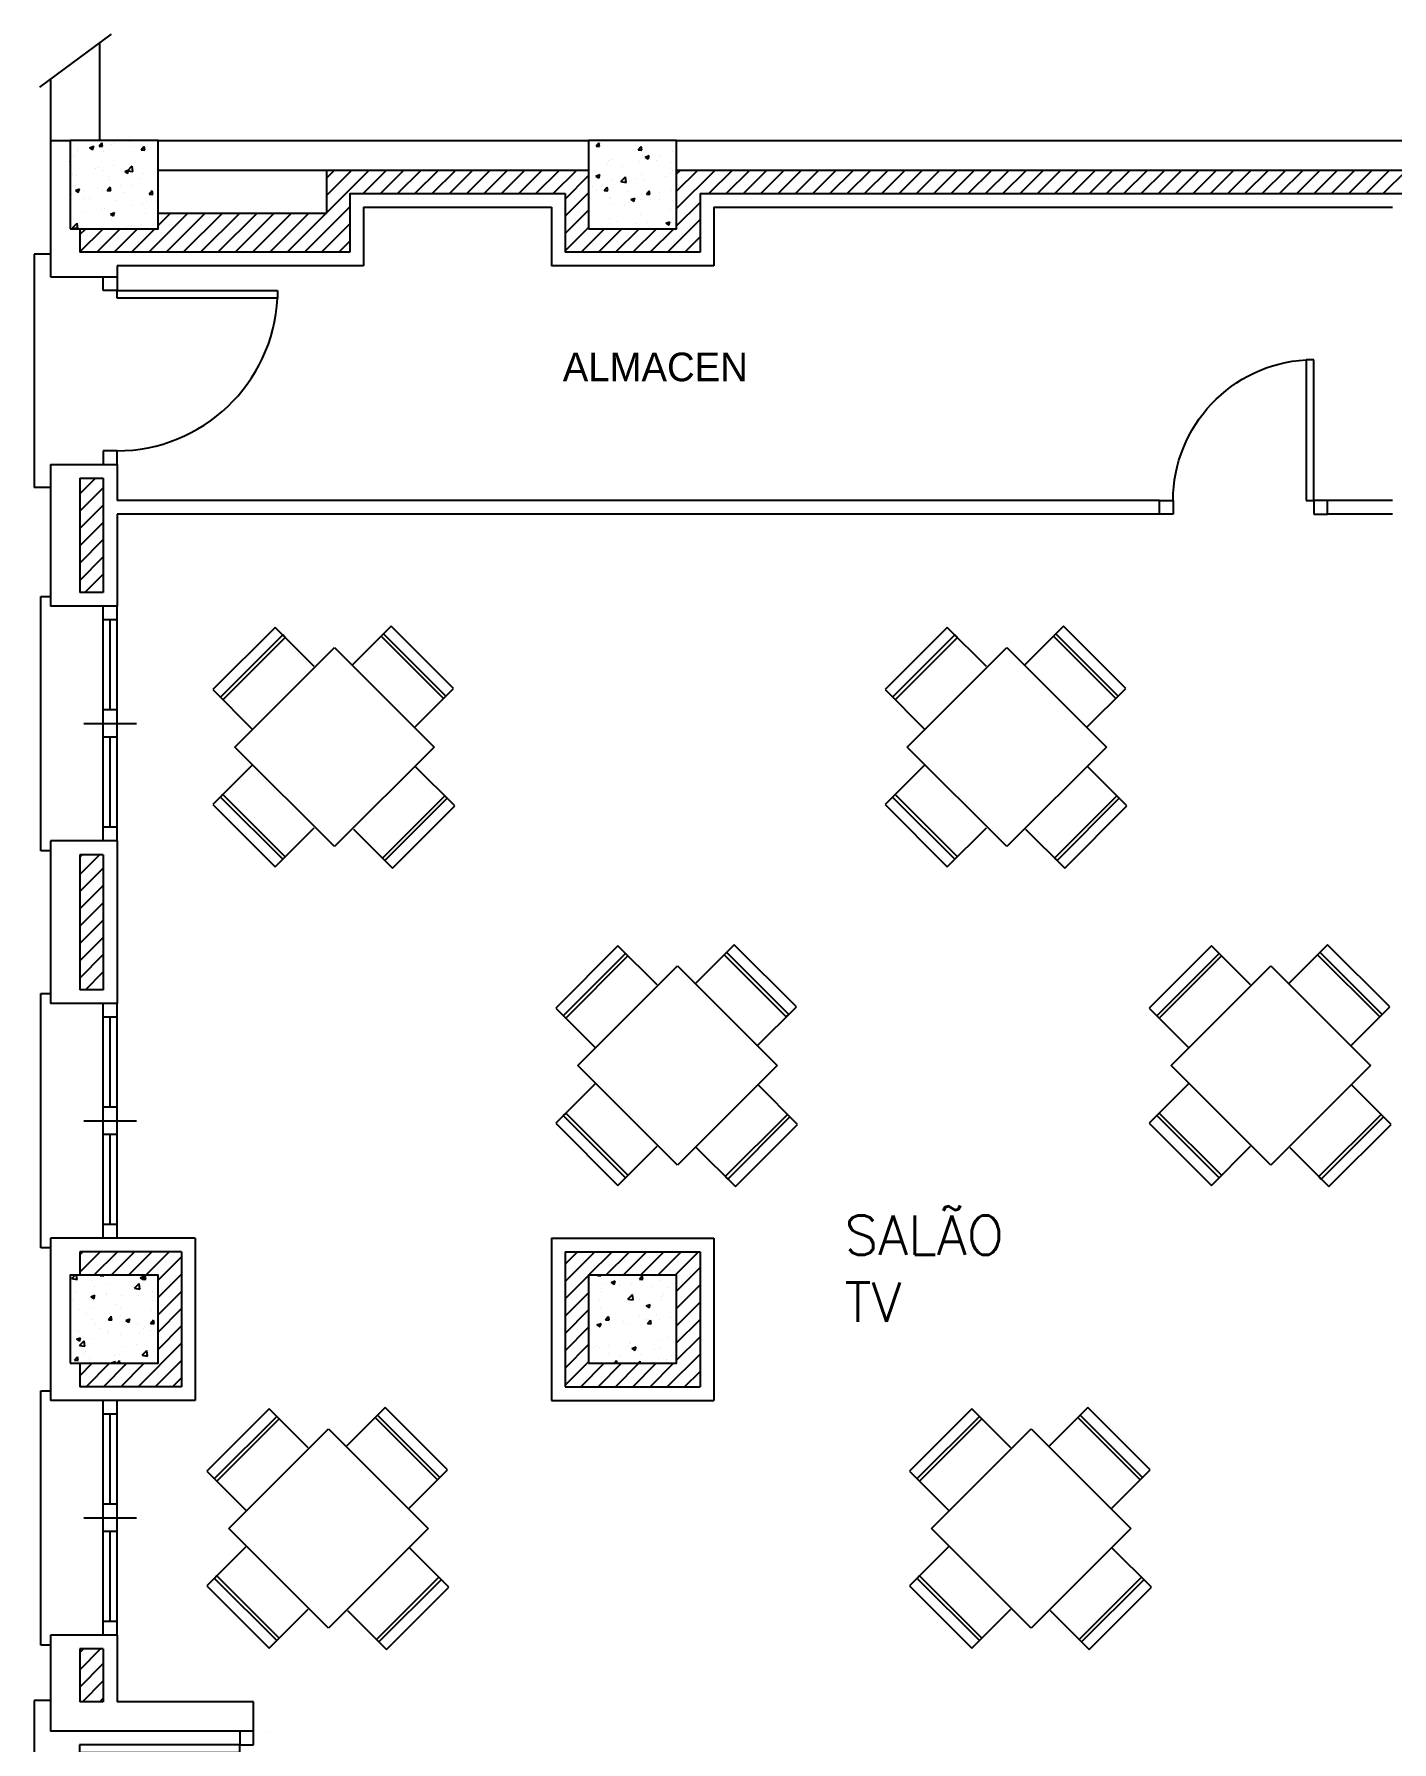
# Model space of a CAD drawing. Extents: x 33.7 to 63.4, y -76.7 to 11.5.
# Drawn here: x 36.46 to 43.4, y -14.41 to -5.68 of the extents above; entities that cross this region are included whole.
import ezdxf

# ---------------------------------------------------------------- set-up
doc = ezdxf.new("R2010")
doc.units = 0
doc.header["$LTSCALE"] = 0.375
doc.layers.get('0').update_dxf_attribs({"linetype": 'CONTINUOUS'})
for name, color, linetype in [('AUX', 7, 'CONTINUOUS'), ('CARPINTERIA', 44, 'CONTINUOUS'), ('INSONORIZACION', 43, 'CONTINUOUS'), ('MUEBLES', 1, 'CONTINUOUS'), ('MUROS', 3, 'CONTINUOUS'), ('PILARES', 2, 'CONTINUOUS'), ('TEXTOS', 2, 'CONTINUOUS')]:
    doc.layers.add(name, color=color, linetype=linetype)
doc.styles.add('SANSSERIF', font='UNIV.SHX')
doc.styles.get("Standard").update_dxf_attribs({"font": 'simplex', "height": 0.1})

# ---------------------------------------------------------------- blocks, each defined once
blk = doc.blocks.new('2MBSIL5')
at = {"color": 0}
for p, q in [((0.225, 0.285), (-0.225, 0.285)), ((-0.225, 0.285), (-0.225, 0.0025)), ((0.225, 0.0025), (0.225, 0.285)), ((0.225, 0.23), (-0.225, 0.23)), ((-0.225, 0.2125), (0.225, 0.2125)), ((0.225, 0.2125), (0.225, 0.23))]:
    blk.add_line(p, q, dxfattribs=at)
blk = doc.blocks.new('$HO07200007N')
at = {"color": 0}
for p, q in [((0.07, 0), (0.07, 0.72)), ((0.07, 0.72), (0.11, 0.72)), ((0.11, 0.72), (0.11, 0)), ((0, 0), (0.07, 0)), ((0.07, 0), (0.07, -0.07)), ((0.11, 0), (0.07, 0)), ((0.07, -0.07), (0, -0.07))]:
    blk.add_line(p, q, dxfattribs=at)
blk.add_arc((0.0679, -0.0009), 0.7221, 0.06887, 86.65797, dxfattribs=at)
blk = doc.blocks.new('$P107200007N07000N')
at = {"color": 0}
for p, q in [((0, 0.07), (0, 0.07)), ((0, 0), (0, 0)), ((0.86, 0.07), (0.79, 0.07)), ((0.79, 0.07), (0.79, 0)), ((0.79, 0), (0.86, 0)), ((0.86, 0.07), (0.86, 0.07)), ((0.86, 0), (0.86, 0))]:
    blk.add_line(p, q, dxfattribs=at)
at = {"color": 0, "invisible_edges": 15}
blk.add_3dface([(0, 0), (0.86, 0), (0.86, 0.07), (0, 0.07)], dxfattribs=at)
at = {"color": 0}
blk.add_blockref('$HO07200007N', (0, 0.07), dxfattribs=at)
blk = doc.blocks.new('$HO08200007N')
at = {"color": 0}
for p, q in [((0.07, 0), (0.07, 0.82)), ((0.07, 0.82), (0.11, 0.82)), ((0.11, 0.82), (0.11, 0)), ((0, 0), (0.07, 0)), ((0.07, 0), (0.07, -0.07)), ((0.11, 0), (0.07, 0)), ((0.07, -0.07), (0, -0.07))]:
    blk.add_line(p, q, dxfattribs=at)
blk.add_arc((0.0682, -0.0008), 0.8218, 0.05246, 87.08334, dxfattribs=at)
blk = doc.blocks.new('$P108200007N34000N')
at = {"color": 0}
for p, q in [((0, 0.34), (0, 0.34)), ((0.96, 0.34), (0.89, 0.34)), ((0.89, 0.34), (0.89, 0.27)), ((0.89, 0.27), (0.96, 0.27)), ((0.96, 0.34), (0.96, 0.34)), ((0, 0), (0, 0)), ((0.96, 0), (0.96, 0))]:
    blk.add_line(p, q, dxfattribs=at)
at = {"color": 0, "invisible_edges": 15}
blk.add_3dface([(0, 0), (0.96, 0), (0.96, 0.34), (0, 0.34)], dxfattribs=at)
at = {"color": 0}
blk.add_blockref('$HO08200007N', (0, 0.34), dxfattribs=at)
blk = doc.blocks.new('$HV060000')
at = {"color": 0}
for p, q in [((0, 0.07), (0.6, 0.07)), ((0, 0), (0.6, 0)), ((0.07, 0), (0.07, 0.07)), ((0.07, 0.035), (0.53, 0.035)), ((0.53, 0), (0.53, 0.07))]:
    blk.add_line(p, q, dxfattribs=at)
blk = doc.blocks.new('$V1060000120000340002S')
at = {"color": 0}
for p, q in [((-0.05, 0.34), (-0.05, 0.39)), ((-0.05, 0.39), (1.25, 0.39)), ((1.25, 0.39), (1.25, 0.34)), ((0, 0.34), (0, 0.34)), ((1.2, 0.34), (1.2, 0.34)), ((0.6, 0.17), (0.6, -0.1))]:
    blk.add_line(p, q, dxfattribs=at)
at = {"color": 0, "invisible_edges": 15}
blk.add_3dface([(0, 0), (1.2, 0), (1.2, 0.34), (0, 0.34)], dxfattribs=at)
at = {"color": 0}
for p in [(0, 0), (0.6, 0)]:
    blk.add_blockref('$HV060000', p, dxfattribs=at)
blk = doc.blocks.new('*X17')
at = {"color": 0}
for p, q in [((149.9178, 135.606), (149.9342, 135.6231)), ((149.9178, 135.606), (149.9445, 135.6019)), ((149.9446, 135.6018), (149.9421, 135.6231)), ((150.0238, 135.5988), (150.0238, 135.5988)), ((150.0632, 135.6218), (150.0643, 135.6231)), ((150.0632, 135.6218), (150.0812, 135.6202)), ((150.0813, 135.6201), (150.0807, 135.6231)), ((150.1084, 135.5747), (150.1084, 135.5747)), ((150.1753, 135.618), (150.1753, 135.618)), ((150.222, 135.5896), (150.222, 135.5896)), ((150.238, 135.5564), (150.2614, 135.5807)), ((150.2648, 135.5521), (150.2615, 135.5806)), ((150.2666, 135.6102), (150.2876, 135.6183)), ((150.2666, 135.6102), (150.2815, 135.6001)), ((150.2784, 135.603), (150.2929, 135.6202)), ((150.2784, 135.603), (150.2963, 135.6014)), ((150.2816, 135.6), (150.2877, 135.6182)), ((150.2964, 135.6013), (150.293, 135.6201)), ((149.921, 135.4944), (149.921, 135.4944)), ((149.9359, 135.5342), (149.9359, 135.5342)), ((150.0145, 135.5134), (150.0355, 135.5215)), ((150.0145, 135.5134), (150.0295, 135.5034)), ((150.0201, 135.499), (150.0201, 135.499)), ((150.0296, 135.5033), (150.0356, 135.5214)), ((150.0333, 135.5648), (150.0333, 135.5648)), ((150.0959, 135.5244), (150.0959, 135.5244)), ((150.096, 135.5275), (150.096, 135.5275)), ((150.1716, 135.5182), (150.1716, 135.5182)), ((150.238, 135.5564), (150.2647, 135.5522)), ((150.2562, 135.5207), (150.2562, 135.5207)), ((150.2709, 135.5545), (150.2709, 135.5545)), ((150.3275, 135.5407), (150.3275, 135.5407)), ((150.3325, 135.4962), (150.3325, 135.4962)), ((150.3428, 135.4886), (150.3428, 135.4886)), ((149.9544, 135.4465), (149.9544, 135.4465)), ((149.9928, 135.4285), (149.9928, 135.4285)), ((150.0165, 135.3991), (150.0165, 135.3991)), ((150.0295, 135.4563), (150.0295, 135.4563)), ((150.1049, 135.3962), (150.1193, 135.4134)), ((150.1049, 135.3962), (150.1228, 135.3946)), ((150.1229, 135.3945), (150.1194, 135.4133)), ((150.1431, 135.4713), (150.1431, 135.4713)), ((150.1678, 135.4586), (150.1678, 135.4586)), ((150.168, 135.4183), (150.168, 135.4183)), ((150.1936, 135.3927), (150.2146, 135.4007)), ((150.2086, 135.3825), (150.2147, 135.4006)), ((150.32, 135.3773), (150.3345, 135.3946)), ((150.3238, 135.4408), (150.3238, 135.4408)), ((150.3381, 135.3756), (150.3346, 135.3944)), ((149.9407, 135.3406), (149.9407, 135.3406)), ((149.9505, 135.338), (149.9505, 135.338)), ((150.0376, 135.3742), (150.0376, 135.3742)), ((150.0642, 135.353), (150.0642, 135.353)), ((150.1008, 135.3339), (150.1008, 135.3339)), ((150.1074, 135.3236), (150.1074, 135.3236)), ((150.1643, 135.3184), (150.1643, 135.3184)), ((150.1936, 135.3927), (150.2085, 135.3826)), ((150.1977, 135.3674), (150.1977, 135.3674)), ((150.2536, 135.3779), (150.2536, 135.3779)), ((150.261, 135.3271), (150.261, 135.3271)), ((150.2824, 135.3536), (150.2824, 135.3536)), ((150.32, 135.3773), (150.338, 135.3758)), ((150.3202, 135.3409), (150.3202, 135.3409)), ((150.3287, 135.3878), (150.3287, 135.3878)), ((150.3579, 135.3606), (150.3579, 135.3606)), ((149.9325, 135.2935), (149.9325, 135.2935)), ((149.9415, 135.2959), (149.9625, 135.304)), ((149.9415, 135.2959), (149.9565, 135.2858)), ((149.9566, 135.2857), (149.9627, 135.3039)), ((149.9576, 135.2641), (149.981, 135.2885)), ((149.9576, 135.2641), (149.9843, 135.26)), ((149.9779, 135.2217), (149.9779, 135.2217)), ((149.9844, 135.2599), (149.9811, 135.2884)), ((149.9852, 135.2347), (149.9852, 135.2347)), ((150.0128, 135.2992), (150.0128, 135.2992)), ((150.1747, 135.2596), (150.1747, 135.2596)), ((150.2498, 135.2695), (150.2498, 135.2695)), ((150.2778, 135.2145), (150.3011, 135.2388)), ((150.3046, 135.2102), (150.3013, 135.2387)), ((150.3165, 135.2411), (150.3165, 135.2411)), ((149.9313, 135.1893), (149.9458, 135.2066)), ((149.9313, 135.1893), (149.9492, 135.1878)), ((149.9493, 135.1876), (149.9459, 135.2064)), ((150.0092, 135.1994), (150.0092, 135.1994)), ((150.1206, 135.1751), (150.1416, 135.1832)), ((150.1206, 135.1751), (150.1236, 135.1731)), ((150.138, 135.2149), (150.138, 135.2149)), ((150.1384, 135.1731), (150.1417, 135.1831)), ((150.1487, 135.1731), (150.1609, 135.1877)), ((150.1607, 135.2186), (150.1607, 135.2186)), ((150.1637, 135.1731), (150.1611, 135.1876)), ((150.27, 135.1746), (150.27, 135.1746)), ((150.2778, 135.2145), (150.3045, 135.2103)), ((150.2982, 135.2081), (150.2982, 135.2081))]:
    blk.add_line(p, q, dxfattribs=at)
blk = doc.blocks.new('*X16')
at = {"color": 0}
for p, q in [((166.4385, 135.591), (166.5907, 135.7431)), ((166.4385, 135.6794), (166.5023, 135.7431)), ((166.559, 135.6231), (166.679, 135.7431)), ((166.6474, 135.6231), (166.7674, 135.7431)), ((166.7358, 135.6231), (166.8558, 135.7431)), ((166.8242, 135.6231), (166.9442, 135.7431)), ((166.9126, 135.6231), (167.0326, 135.7431)), ((167.001, 135.6231), (167.121, 135.7431)), ((167.0085, 135.5423), (167.1285, 135.6623)), ((166.4385, 135.5026), (166.5585, 135.6226)), ((167.0085, 135.4539), (167.1285, 135.5739)), ((166.4385, 135.4142), (166.5585, 135.5342)), ((167.0085, 135.3655), (167.1285, 135.4855)), ((166.4385, 135.3258), (166.5585, 135.4458)), ((167.0085, 135.2771), (167.1285, 135.3971)), ((166.4385, 135.2374), (166.5585, 135.3574)), ((167.0085, 135.1887), (167.1285, 135.3087)), ((166.4385, 135.149), (166.5585, 135.269)), ((166.9613, 135.0531), (167.1285, 135.2203)), ((166.4385, 135.0607), (166.5585, 135.1807)), ((166.5194, 135.0531), (166.6394, 135.1731)), ((166.6078, 135.0531), (166.7278, 135.1731)), ((166.6962, 135.0531), (166.8162, 135.1731)), ((166.7845, 135.0531), (166.9045, 135.1731)), ((166.8729, 135.0531), (166.9929, 135.1731)), ((167.0497, 135.0531), (167.1285, 135.1319))]:
    blk.add_line(p, q, dxfattribs=at)
blk = doc.blocks.new('*X18')
at = {"color": 0}
for p, q in [((152.6037, 135.6216), (152.6051, 135.6231)), ((152.6037, 135.6216), (152.6217, 135.62)), ((152.6218, 135.6199), (152.6212, 135.6231)), ((152.6325, 135.5832), (152.6325, 135.5832)), ((152.6744, 135.5868), (152.6954, 135.5949)), ((152.6744, 135.5868), (152.6893, 135.5768)), ((152.6894, 135.5767), (152.6955, 135.5948)), ((152.718, 135.5717), (152.718, 135.5717)), ((152.7194, 135.595), (152.7194, 135.595)), ((152.7774, 135.5763), (152.7774, 135.5763)), ((152.8189, 135.6027), (152.8334, 135.62)), ((152.8189, 135.6027), (152.8369, 135.6012)), ((152.822, 135.6081), (152.822, 135.6081)), ((152.837, 135.601), (152.8335, 135.6199)), ((152.8971, 135.618), (152.8971, 135.618)), ((152.929, 135.5955), (152.929, 135.5955)), ((152.6163, 135.4991), (152.6163, 135.4991)), ((152.6211, 135.5382), (152.6211, 135.5382)), ((152.6234, 135.5552), (152.6234, 135.5552)), ((152.7431, 135.4898), (152.7431, 135.4898)), ((152.7596, 135.501), (152.783, 135.5254)), ((152.7596, 135.501), (152.7863, 135.4969)), ((152.7813, 135.5314), (152.7813, 135.5314)), ((152.7864, 135.4968), (152.7831, 135.5252)), ((152.7913, 135.5292), (152.7913, 135.5292)), ((152.8182, 135.4997), (152.8182, 135.4997)), ((152.8782, 135.5649), (152.8782, 135.5649)), ((152.9253, 135.4956), (152.9253, 135.4956)), ((152.9318, 135.5146), (152.9318, 135.5146)), ((152.9414, 135.5246), (152.9414, 135.5246)), ((152.9662, 135.5592), (152.9662, 135.5592)), ((152.6198, 135.4553), (152.6198, 135.4553)), ((152.6454, 135.3959), (152.6598, 135.4131)), ((152.6454, 135.3959), (152.6633, 135.3943)), ((152.6584, 135.4192), (152.6584, 135.4192)), ((152.6634, 135.3942), (152.6599, 135.413)), ((152.7309, 135.3941), (152.7309, 135.3941)), ((152.7738, 135.4764), (152.7738, 135.4764)), ((152.8185, 135.4124), (152.8185, 135.4124)), ((152.8529, 135.3963), (152.8529, 135.3963)), ((152.8534, 135.4661), (152.8744, 135.4741)), ((152.8534, 135.4661), (152.8684, 135.456)), ((152.8605, 135.3771), (152.875, 135.3943)), ((152.8685, 135.4559), (152.8745, 135.474)), ((152.8786, 135.3754), (152.8751, 135.3942)), ((152.9058, 135.4242), (152.9058, 135.4242)), ((152.9217, 135.3958), (152.9217, 135.3958)), ((152.9786, 135.4057), (152.9786, 135.4057)), ((152.6014, 135.3693), (152.6224, 135.3774)), ((152.6014, 135.3693), (152.6163, 135.3592)), ((152.6161, 135.3554), (152.6161, 135.3554)), ((152.6164, 135.3591), (152.6225, 135.3772)), ((152.6642, 135.3715), (152.6642, 135.3715)), ((152.7393, 135.3814), (152.7393, 135.3814)), ((152.7701, 135.3766), (152.7701, 135.3766)), ((152.8605, 135.3771), (152.8785, 135.3755)), ((152.5852, 135.2531), (152.5852, 135.2531)), ((152.5999, 135.2659), (152.5999, 135.2659)), ((152.6125, 135.2556), (152.6125, 135.2556)), ((152.6603, 135.263), (152.6603, 135.263)), ((152.6632, 135.2256), (152.6632, 135.2256)), ((152.7601, 135.2591), (152.7601, 135.2591)), ((152.7665, 135.2767), (152.7665, 135.2767)), ((152.774, 135.278), (152.774, 135.278)), ((152.7804, 135.2485), (152.8014, 135.2566)), ((152.7804, 135.2485), (152.7954, 135.2384)), ((152.7955, 135.2383), (152.8016, 135.2564)), ((152.8934, 135.2452), (152.8934, 135.2452)), ((152.918, 135.2959), (152.918, 135.2959)), ((152.9202, 135.2524), (152.9202, 135.2524)), ((152.9634, 135.3029), (152.9634, 135.3029)), ((152.6894, 135.1731), (152.7015, 135.1875)), ((152.7042, 135.1731), (152.7016, 135.1874)), ((152.7185, 135.2151), (152.7185, 135.2151)), ((152.7628, 135.1768), (152.7628, 135.1768)), ((152.8128, 135.1731), (152.8228, 135.1835)), ((152.824, 135.1731), (152.8229, 135.1834)), ((152.8233, 135.2188), (152.8233, 135.2188)), ((152.8845, 135.1846), (152.8845, 135.1846)), ((152.9144, 135.196), (152.9144, 135.196)), ((152.9596, 135.1945), (152.9596, 135.1945)), ((152.9653, 135.1793), (152.9653, 135.1793)), ((152.9835, 135.2121), (152.9835, 135.2121))]:
    blk.add_line(p, q, dxfattribs=at)
blk = doc.blocks.new('*X19')
at = {"color": 0}
for p, q in [((149.9255, 141.3476), (149.9255, 141.3476)), ((149.9455, 141.3816), (149.9455, 141.3816)), ((149.9466, 141.3717), (149.9466, 141.3717)), ((150.0088, 141.3865), (150.0298, 141.3946)), ((150.0088, 141.3865), (150.0237, 141.3764)), ((150.0238, 141.3763), (150.0299, 141.3945)), ((150.0569, 141.3948), (150.0713, 141.412)), ((150.0569, 141.3948), (150.0748, 141.3932)), ((150.0749, 141.3931), (150.0714, 141.4119)), ((150.0813, 141.3701), (150.0813, 141.3701)), ((150.1216, 141.4018), (150.1216, 141.4018)), ((150.1349, 141.4066), (150.1349, 141.4066)), ((150.21, 141.4165), (150.21, 141.4165)), ((150.2353, 141.3912), (150.2353, 141.3912)), ((150.272, 141.376), (150.2865, 141.3932)), ((150.272, 141.376), (150.29, 141.3744)), ((150.2901, 141.3743), (150.2866, 141.3931)), ((152.5974, 141.3945), (152.6118, 141.4118)), ((152.5974, 141.3945), (152.6153, 141.393)), ((152.6154, 141.3928), (152.6119, 141.4117)), ((152.6206, 141.41), (152.6206, 141.41)), ((152.8126, 141.3757), (152.827, 141.3929)), ((152.8126, 141.3757), (152.8305, 141.3741)), ((152.8306, 141.374), (152.8271, 141.3928)), ((152.835, 141.3475), (152.835, 141.3475)), ((152.8448, 141.3316), (152.8448, 141.3316)), ((152.8477, 141.3391), (152.8687, 141.3472)), ((152.8477, 141.3391), (152.8626, 141.329)), ((152.8627, 141.3289), (152.8688, 141.3471)), ((152.9199, 141.3415), (152.9199, 141.3415)), ((152.989, 141.3686), (152.989, 141.3686)), ((149.9088, 141.3146), (149.9085, 141.3172)), ((149.9085, 141.3148), (149.9087, 141.3147)), ((149.9218, 141.2477), (149.9218, 141.2477)), ((149.9427, 141.2454), (149.9427, 141.2454)), ((150.0395, 141.2789), (150.0395, 141.2789)), ((150.056, 141.2882), (150.056, 141.2882)), ((150.0777, 141.2702), (150.0777, 141.2702)), ((150.1311, 141.2981), (150.1311, 141.2981)), ((150.1878, 141.2657), (150.2088, 141.2738)), ((150.1878, 141.2657), (150.2028, 141.2557)), ((150.1997, 141.2722), (150.1997, 141.2722)), ((150.2022, 141.2692), (150.2256, 141.2936)), ((150.2022, 141.2692), (150.2289, 141.2651)), ((150.2029, 141.2555), (150.209, 141.2737)), ((150.229, 141.265), (150.2257, 141.2934)), ((150.2317, 141.2913), (150.2317, 141.2913)), ((150.2447, 141.3131), (150.2447, 141.3131)), ((150.2841, 141.2528), (150.2841, 141.2528)), ((152.5956, 141.2424), (152.6166, 141.2504)), ((152.6106, 141.2322), (152.6167, 141.2503)), ((152.6553, 141.3066), (152.6553, 141.3066)), ((152.6603, 141.324), (152.6603, 141.324)), ((152.6792, 141.325), (152.6792, 141.325)), ((152.7326, 141.2933), (152.7326, 141.2933)), ((152.8205, 141.3172), (152.8205, 141.3172)), ((152.8313, 141.2477), (152.8313, 141.2477)), ((152.9076, 141.3234), (152.9076, 141.3234)), ((152.9795, 141.2575), (152.9795, 141.2575)), ((152.9806, 141.3104), (152.9806, 141.3104)), ((152.9854, 141.2688), (152.9854, 141.2688)), ((149.9342, 141.1927), (149.9342, 141.1927)), ((149.9358, 141.169), (149.9568, 141.177)), ((149.9358, 141.169), (149.9507, 141.1589)), ((149.9508, 141.1588), (149.9569, 141.1769)), ((149.9771, 141.1699), (149.9771, 141.1699)), ((150.0522, 141.1798), (150.0522, 141.1798)), ((150.074, 141.1703), (150.074, 141.1703)), ((150.0985, 141.1691), (150.113, 141.1864)), ((150.0985, 141.1691), (150.1164, 141.1676)), ((150.1028, 141.2386), (150.1028, 141.2386)), ((150.1092, 141.2228), (150.1092, 141.2228)), ((150.1165, 141.1674), (150.1131, 141.1862)), ((150.1658, 141.1948), (150.1658, 141.1948)), ((150.1811, 141.1569), (150.1811, 141.1569)), ((150.228, 141.1915), (150.228, 141.1915)), ((150.2629, 141.2319), (150.2629, 141.2319)), ((150.3137, 141.1503), (150.3281, 141.1675)), ((150.3317, 141.1486), (150.3282, 141.1674)), ((150.3553, 141.2197), (150.3553, 141.2197)), ((150.356, 141.1869), (150.356, 141.1869)), ((152.5764, 141.1883), (152.5764, 141.1883)), ((152.5956, 141.2424), (152.6105, 141.2323)), ((152.6019, 141.1707), (152.6019, 141.1707)), ((152.6296, 141.1974), (152.6296, 141.1974)), ((152.639, 141.1689), (152.6535, 141.1861)), ((152.639, 141.1689), (152.6569, 141.1673)), ((152.657, 141.1672), (152.6536, 141.186)), ((152.6755, 141.2252), (152.6755, 141.2252)), ((152.7238, 141.2139), (152.7472, 141.2382)), ((152.7238, 141.2139), (152.7505, 141.2097)), ((152.7506, 141.2096), (152.7473, 141.2381)), ((152.762, 141.1639), (152.762, 141.1639)), ((152.7658, 141.2133), (152.7658, 141.2133)), ((152.8045, 141.2275), (152.8045, 141.2275)), ((152.8409, 141.2231), (152.8409, 141.2231)), ((152.8542, 141.1501), (152.8686, 141.1673)), ((152.8722, 141.1484), (152.8687, 141.1672)), ((152.9222, 141.1571), (152.9222, 141.1571)), ((152.9546, 141.2381), (152.9546, 141.2381)), ((152.9817, 141.1689), (152.9817, 141.1689)), ((149.9182, 141.1478), (149.9182, 141.1478)), ((149.9799, 141.1264), (149.9799, 141.1264)), ((150.0061, 141.1269), (150.0061, 141.1269)), ((150.0704, 141.0705), (150.0704, 141.0705)), ((150.0869, 141.0764), (150.0869, 141.0764)), ((150.14, 141.1197), (150.14, 141.1197)), ((150.2244, 141.0916), (150.2244, 141.0916)), ((150.2764, 141.1014), (150.2764, 141.1014)), ((150.3002, 141.1129), (150.3002, 141.1129)), ((150.3137, 141.1503), (150.3316, 141.1487)), ((150.3515, 141.1113), (150.3515, 141.1113)), ((152.6651, 141.1304), (152.6651, 141.1304)), ((152.6719, 141.1253), (152.6719, 141.1253)), ((152.6869, 141.0949), (152.6869, 141.0949)), ((152.7441, 141.0925), (152.7441, 141.0925)), ((152.762, 141.1048), (152.762, 141.1048)), ((152.7747, 141.1216), (152.7957, 141.1296)), ((152.7747, 141.1216), (152.7896, 141.1115)), ((152.7897, 141.1114), (152.7958, 141.1295)), ((152.8253, 141.1236), (152.8253, 141.1236)), ((152.8277, 141.1478), (152.8277, 141.1478)), ((152.8542, 141.1501), (152.8721, 141.1485)), ((152.8756, 141.1198), (152.8756, 141.1198)), ((152.9191, 141.1225), (152.9191, 141.1225)), ((152.9781, 141.069), (152.9781, 141.069)), ((152.9854, 141.1168), (152.9854, 141.1168)), ((149.9145, 141.048), (149.9145, 141.048)), ((149.9218, 140.977), (149.9452, 141.0013)), ((149.9485, 140.9731), (149.9453, 141.0012)), ((149.9457, 140.9918), (149.9457, 140.9918)), ((149.9733, 141.0615), (149.9733, 141.0615)), ((150.1148, 141.0482), (150.1359, 141.0562)), ((150.1148, 141.0482), (150.1298, 141.0381)), ((150.1207, 141.0219), (150.1207, 141.0219)), ((150.1299, 141.038), (150.136, 141.0561)), ((150.1974, 140.9831), (150.1974, 140.9831)), ((150.2207, 140.9917), (150.2207, 140.9917)), ((150.2725, 140.9929), (150.2725, 140.9929)), ((150.2956, 141.0519), (150.2956, 141.0519)), ((152.5692, 141.0624), (152.5692, 141.0624)), ((152.6682, 141.0254), (152.6682, 141.0254)), ((152.6831, 140.9865), (152.6831, 140.9865)), ((152.7024, 141.0114), (152.7024, 141.0114)), ((152.7967, 141.0015), (152.7967, 141.0015)), ((152.824, 141.0479), (152.824, 141.0479)), ((152.8625, 141.0046), (152.8625, 141.0046)), ((152.9537, 141.0008), (152.9748, 141.0088)), ((152.9537, 141.0008), (152.9687, 140.9907)), ((152.9688, 140.9906), (152.9749, 141.0087)), ((152.9862, 141.0264), (152.9862, 141.0264)), ((149.9214, 140.9731), (149.9214, 140.9731)), ((149.9218, 140.977), (149.9466, 140.9731)), ((149.934, 140.9731), (149.9394, 140.9795)), ((149.9407, 140.9731), (149.9395, 140.9794)), ((152.608, 140.9766), (152.608, 140.9766))]:
    blk.add_line(p, q, dxfattribs=at)
blk = doc.blocks.new('$D108200007N08215000N')
at = {"color": 0}
for p, q in [((0, 0.15), (0, 0.15)), ((1.78, 0.15), (1.78, 0.15)), ((0, 0), (0, 0)), ((1.78, 0), (1.78, 0))]:
    blk.add_line(p, q, dxfattribs=at)
at = {"color": 0, "invisible_edges": 15}
blk.add_3dface([(0, 0), (1.78, 0), (1.78, 0.15), (0, 0.15)], dxfattribs=at)
at = {"color": 0}
blk.add_blockref('$HO08200007N', (0, 0.15), dxfattribs=at)
at = {"color": 0, "xscale": -1}
blk.add_blockref('$HO08200007N', (1.78, 0.15), dxfattribs=at)
blk = doc.blocks.new('*X29')
at = {"color": 0}
for p, q in [((149.9585, 139.6171), (150.0391, 139.6977)), ((149.9585, 139.5287), (150.0785, 139.6487)), ((149.9585, 139.4403), (150.0785, 139.5603)), ((149.9585, 139.3519), (150.0785, 139.4719)), ((149.9585, 139.2635), (150.0785, 139.3835)), ((149.9585, 139.1751), (150.0785, 139.2951)), ((149.9849, 139.1131), (150.0785, 139.2068)), ((150.0733, 139.1131), (150.0785, 139.1184)), ((149.9585, 137.6725), (150.0591, 137.7731)), ((149.9585, 137.7609), (149.9707, 137.7731)), ((149.9585, 137.5841), (150.0785, 137.7041)), ((149.9585, 137.4958), (150.0785, 137.6158)), ((149.9585, 137.4074), (150.0785, 137.5274)), ((149.9585, 137.319), (150.0785, 137.439)), ((149.9585, 137.2306), (150.0785, 137.3506)), ((149.9585, 137.1422), (150.0785, 137.2622)), ((149.9878, 137.0831), (150.0785, 137.1738)), ((150.0762, 137.0831), (150.0785, 137.0854)), ((149.9585, 135.6396), (150.062, 135.7431)), ((149.9585, 135.728), (149.9737, 135.7431)), ((150.0304, 135.6231), (150.1504, 135.7431)), ((150.1188, 135.6231), (150.2388, 135.7431)), ((150.2072, 135.6231), (150.3272, 135.7431)), ((150.2956, 135.6231), (150.4156, 135.7431)), ((150.3585, 135.5977), (150.4785, 135.7177)), ((150.3585, 135.5093), (150.4785, 135.6293)), ((150.3585, 135.4209), (150.4785, 135.5409)), ((150.3585, 135.3325), (150.4785, 135.4525)), ((150.3585, 135.2441), (150.4785, 135.3641)), ((150.2559, 135.0531), (150.4785, 135.2757)), ((149.9585, 135.1093), (150.0224, 135.1731)), ((149.9908, 135.0531), (150.1108, 135.1731)), ((150.0791, 135.0531), (150.1991, 135.1731)), ((150.1675, 135.0531), (150.2875, 135.1731)), ((150.3443, 135.0531), (150.4785, 135.1873)), ((150.4327, 135.0531), (150.4785, 135.0989)), ((149.9585, 133.6067), (150.065, 133.7131)), ((149.9585, 133.6951), (149.9766, 133.7131)), ((149.9585, 133.5183), (150.0785, 133.6383)), ((149.9717, 133.4431), (150.0785, 133.5499)), ((150.0601, 133.4431), (150.0785, 133.4615))]:
    blk.add_line(p, q, dxfattribs=at)
blk = doc.blocks.new('*X30')
at = {"color": 0}
for p, q in [((151.0178, 140.8531), (151.4378, 141.2731)), ((151.2185, 141.1422), (151.3494, 141.2731)), ((151.2185, 141.2306), (151.261, 141.2731)), ((151.4062, 141.1531), (151.5262, 141.2731)), ((151.4946, 141.1531), (151.6146, 141.2731)), ((151.583, 141.1531), (151.703, 141.2731)), ((151.6713, 141.1531), (151.7913, 141.2731)), ((151.7597, 141.1531), (151.8797, 141.2731)), ((151.8481, 141.1531), (151.9681, 141.2731)), ((151.9365, 141.1531), (152.0565, 141.2731)), ((152.0249, 141.1531), (152.1449, 141.2731)), ((152.1133, 141.1531), (152.2333, 141.2731)), ((152.2017, 141.1531), (152.3217, 141.2731)), ((152.2901, 141.1531), (152.4101, 141.2731)), ((152.3784, 141.1531), (152.4984, 141.2731)), ((152.4385, 141.1248), (152.5585, 141.2448)), ((153.0085, 141.0761), (153.2056, 141.2731)), ((153.0085, 141.1645), (153.1172, 141.2731)), ((153.0085, 141.2529), (153.0288, 141.2731)), ((153.1739, 141.1531), (153.2939, 141.2731)), ((153.2623, 141.1531), (153.3823, 141.2731)), ((153.3507, 141.1531), (153.4707, 141.2731)), ((153.4391, 141.1531), (153.5591, 141.2731)), ((153.5275, 141.1531), (153.6475, 141.2731)), ((153.6159, 141.1531), (153.7359, 141.2731)), ((153.7043, 141.1531), (153.8243, 141.2731)), ((153.7927, 141.1531), (153.9127, 141.2731)), ((153.881, 141.1531), (154.001, 141.2731)), ((153.9694, 141.1531), (154.0894, 141.2731)), ((154.0578, 141.1531), (154.1778, 141.2731)), ((154.1462, 141.1531), (154.2662, 141.2731)), ((154.2346, 141.1531), (154.3546, 141.2731)), ((154.323, 141.1531), (154.443, 141.2731)), ((154.4114, 141.1531), (154.5314, 141.2731)), ((154.4998, 141.1531), (154.6198, 141.2731)), ((154.5882, 141.1531), (154.7082, 141.2731)), ((154.6765, 141.1531), (154.7965, 141.2731)), ((154.7649, 141.1531), (154.8849, 141.2731)), ((154.8533, 141.1531), (154.9733, 141.2731)), ((154.9417, 141.1531), (155.0617, 141.2731)), ((155.0301, 141.1531), (155.1501, 141.2731)), ((155.1185, 141.1531), (155.2385, 141.2731)), ((155.2069, 141.1531), (155.3269, 141.2731)), ((155.2953, 141.1531), (155.4153, 141.2731)), ((155.3837, 141.1531), (155.5037, 141.2731)), ((155.472, 141.1531), (155.592, 141.2731)), ((155.5604, 141.1531), (155.6804, 141.2731)), ((155.6488, 141.1531), (155.7688, 141.2731)), ((155.7372, 141.1531), (155.8572, 141.2731)), ((155.8256, 141.1531), (155.9456, 141.2731)), ((155.914, 141.1531), (156.034, 141.2731)), ((156.0024, 141.1531), (156.1224, 141.2731)), ((156.0908, 141.1531), (156.2108, 141.2731)), ((156.1791, 141.1531), (156.2991, 141.2731)), ((156.2675, 141.1531), (156.3875, 141.2731)), ((156.3559, 141.1531), (156.4759, 141.2731)), ((156.4443, 141.1531), (156.5643, 141.2731)), ((156.5327, 141.1531), (156.6527, 141.2731)), ((156.6211, 141.1531), (156.7411, 141.2731)), ((152.4385, 141.0364), (152.5585, 141.1564)), ((151.1062, 140.8531), (151.3385, 141.0855)), ((153.0085, 140.9877), (153.1285, 141.1077)), ((150.3107, 140.8531), (150.5107, 141.0531)), ((150.3585, 140.9894), (150.4223, 141.0531)), ((150.3991, 140.8531), (150.5991, 141.0531)), ((150.4875, 140.8531), (150.6875, 141.0531)), ((150.5758, 140.8531), (150.7758, 141.0531)), ((150.6642, 140.8531), (150.8642, 141.0531)), ((150.7526, 140.8531), (150.9526, 141.0531)), ((150.841, 140.8531), (151.041, 141.0531)), ((150.9294, 140.8531), (151.1294, 141.0531)), ((151.1946, 140.8531), (151.3385, 140.9971)), ((152.4385, 140.948), (152.5585, 141.068)), ((152.9623, 140.8531), (153.1285, 141.0193)), ((149.9585, 140.8545), (150.0771, 140.9731)), ((149.9585, 140.9429), (149.9887, 140.9731)), ((150.0455, 140.8531), (150.1655, 140.9731)), ((150.1339, 140.8531), (150.2539, 140.9731)), ((150.2223, 140.8531), (150.3423, 140.9731)), ((151.283, 140.8531), (151.3385, 140.9087)), ((152.4385, 140.8596), (152.5585, 140.9796)), ((152.5204, 140.8531), (152.6404, 140.9731)), ((152.6088, 140.8531), (152.7288, 140.9731)), ((152.6972, 140.8531), (152.8172, 140.9731)), ((152.7856, 140.8531), (152.9056, 140.9731)), ((152.8739, 140.8531), (152.9939, 140.9731)), ((153.0507, 140.8531), (153.1285, 140.9309))]:
    blk.add_line(p, q, dxfattribs=at)

msp = doc.modelspace()

# ---------------------------------------------------------------- linework, layer by layer
at = {"layer": 'AUX'}
for p, q in [((36.4649, -6.8023), (36.4649, -7.9946)), ((36.5484, -6.8023), (36.4649, -6.8023)), ((36.5484, -7.9946), (36.4649, -7.9946)), ((36.5484, -14.1962), (36.4649, -14.1962)), ((36.4649, -14.1962), (36.4649, -16.2759))]:
    msp.add_line(p, q, dxfattribs=at)
at = {"layer": 'MUEBLES'}
for p, q in [((37.4913, -9.3215), (38.0004, -8.8124)), ((38.0004, -8.8124), (38.5095, -9.3215)), ((40.9271, -9.3215), (41.4362, -8.8124)), ((41.4362, -8.8124), (41.9453, -9.3215)), ((38.0004, -9.8306), (37.4913, -9.3215)), ((38.5095, -9.3215), (38.0004, -9.8306)), ((41.4362, -9.8306), (40.9271, -9.3215)), ((41.9453, -9.3215), (41.4362, -9.8306)), ((39.2437, -10.9494), (39.7528, -10.4403)), ((39.7528, -10.4403), (40.2619, -10.9494)), ((42.2772, -10.9494), (42.7863, -10.4403)), ((42.7863, -10.4403), (43.2954, -10.9494)), ((39.7528, -11.4585), (39.2437, -10.9494)), ((40.2619, -10.9494), (39.7528, -11.4585)), ((42.7863, -11.4585), (42.2772, -10.9494)), ((43.2954, -10.9494), (42.7863, -11.4585)), ((37.4607, -13.3157), (37.9698, -12.8066)), ((37.9698, -12.8066), (38.479, -13.3157)), ((41.0522, -13.3157), (41.5613, -12.8066)), ((41.5613, -12.8066), (42.0704, -13.3157)), ((37.9698, -13.8248), (37.4607, -13.3157)), ((38.479, -13.3157), (37.9698, -13.8248)), ((41.5613, -13.8248), (41.0522, -13.3157)), ((42.0704, -13.3157), (41.5613, -13.8248))]:
    msp.add_line(p, q, dxfattribs=at)
at = {"layer": 'MUROS'}
for p, q in [((36.4938, -5.9489), (36.8596, -5.6772)), ((36.7984, -5.7228), (36.7984, -6.2217)), ((36.5484, -5.9084), (36.5484, -6.2217)), ((36.5484, -6.2217), (36.6484, -6.2217)), ((36.5484, -6.2217), (36.5484, -6.9171)), ((37.0984, -6.2217), (39.2984, -6.2217)), ((39.7484, -6.2217), (43.5984, -6.2217)), ((37.0984, -6.3717), (39.2984, -6.3717)), ((37.9584, -6.3717), (37.9584, -6.5917)), ((39.7484, -6.3717), (43.7484, -6.3717)), ((38.0784, -6.4917), (38.0784, -6.7917)), ((38.0784, -6.4917), (39.1784, -6.4917)), ((39.1784, -6.4917), (39.1784, -6.7917)), ((39.8684, -6.4917), (39.8684, -6.7917)), ((39.8684, -6.4917), (43.8684, -6.4917)), ((37.0984, -6.5917), (37.9584, -6.5917)), ((38.1484, -6.5617), (38.1484, -6.8617)), ((38.1484, -6.5617), (39.1084, -6.5617)), ((39.1084, -6.5617), (39.1084, -6.8617)), ((39.9384, -6.5617), (39.9384, -6.8617)), ((39.9384, -6.5617), (43.4084, -6.5617)), ((36.6984, -6.6717), (36.6984, -6.7917)), ((38.0784, -6.7917), (36.6984, -6.7917)), ((39.8684, -6.7917), (39.1784, -6.7917)), ((36.8884, -6.8617), (36.8884, -6.9171)), ((38.1484, -6.8617), (36.8884, -6.8617)), ((39.9384, -6.8617), (39.1084, -6.8617)), ((36.5484, -6.9171), (36.8884, -6.9171)), ((36.5484, -7.8771), (36.5484, -8.6017)), ((36.5484, -7.8771), (36.8884, -7.8771)), ((36.8884, -7.8771), (36.8884, -8.0617)), ((36.6984, -7.9471), (36.6984, -8.5317)), ((36.6984, -7.9471), (36.8184, -7.9471)), ((36.8184, -7.9471), (36.8184, -8.5317)), ((42.2162, -8.0617), (36.8884, -8.0617)), ((42.2162, -8.1317), (42.2162, -8.0617)), ((43.0762, -8.1317), (43.0762, -8.0617)), ((43.0762, -8.1317), (43.0762, -8.0617)), ((43.4084, -8.0617), (43.0762, -8.0617)), ((36.8884, -8.1317), (36.8884, -8.6017)), ((42.2162, -8.1317), (36.8884, -8.1317)), ((43.4084, -8.1317), (43.0762, -8.1317)), ((36.8184, -8.5317), (36.6984, -8.5317)), ((36.8884, -8.6017), (36.5484, -8.6017)), ((36.8884, -9.8017), (36.5484, -9.8017)), ((36.5484, -9.8017), (36.5484, -10.6317)), ((36.8884, -9.8017), (36.8884, -10.6317)), ((36.8184, -9.8717), (36.6984, -9.8717)), ((36.6984, -9.8717), (36.6984, -10.5617)), ((36.8184, -9.8717), (36.8184, -10.5617)), ((36.8184, -10.5617), (36.6984, -10.5617)), ((36.8884, -10.6317), (36.5484, -10.6317)), ((37.2884, -11.8317), (36.5484, -11.8317)), ((36.5484, -11.8317), (36.5484, -12.6617)), ((37.2884, -11.8317), (37.2884, -12.6617)), ((39.1084, -11.8317), (39.1084, -12.6617)), ((39.1084, -11.8317), (39.9384, -11.8317)), ((39.9384, -11.8317), (39.9384, -12.6617)), ((37.2184, -11.9017), (36.6984, -11.9017)), ((36.6984, -11.9017), (36.6984, -12.0217)), ((37.2184, -11.9017), (37.2184, -12.5917)), ((39.1784, -11.9017), (39.1784, -12.5917)), ((39.1784, -11.9017), (39.8684, -11.9017)), ((39.8684, -11.9017), (39.8684, -12.5917)), ((36.6984, -12.4717), (36.6984, -12.5917)), ((37.2184, -12.5917), (36.6984, -12.5917)), ((39.1784, -12.5917), (39.8684, -12.5917)), ((36.8884, -12.6617), (36.5484, -12.6617)), ((37.2884, -12.6617), (36.8884, -12.6617)), ((36.8884, -12.6617), (36.8884, -12.6617)), ((39.1084, -12.6617), (39.9384, -12.6617)), ((36.5484, -13.8617), (36.5484, -14.3517)), ((36.8884, -13.8617), (36.5484, -13.8617)), ((36.8884, -13.8617), (36.8884, -14.2017)), ((36.6984, -13.9317), (36.6984, -14.2017)), ((36.8184, -13.9317), (36.6984, -13.9317)), ((36.8184, -13.9317), (36.8184, -14.2017)), ((36.8184, -14.2017), (36.6984, -14.2017)), ((37.5864, -14.2017), (36.8884, -14.2017)), ((37.5864, -14.3517), (37.5864, -14.2017)), ((37.5864, -14.3517), (36.5484, -14.3517))]:
    msp.add_line(p, q, dxfattribs=at)
at = {"layer": 'PILARES'}
for points in [[(36.6484, -6.6717), (37.0984, -6.6717), (37.0984, -6.2217), (36.6484, -6.2217)], [(39.2984, -6.6717), (39.7484, -6.6717), (39.7484, -6.2217), (39.2984, -6.2217)], [(36.6484, -12.4717), (37.0984, -12.4717), (37.0984, -12.0217), (36.6484, -12.0217)], [(39.2984, -12.4717), (39.7484, -12.4717), (39.7484, -12.0217), (39.2984, -12.0217)]]:
    msp.add_lwpolyline(points, close=True, dxfattribs=at)

# ---------------------------------------------------------------- block references
at = {"layer": 'CARPINTERIA'}
for name, p, rotation in [('$P108200007N34000N', (36.5484, -6.9171), 270), ('$V1060000120000340002S', (36.8884, -9.8017), 90), ('$V1060000120000340002S', (36.8884, -11.8317), 90), ('$V1060000120000340002S', (36.8884, -13.8617), 90)]:
    msp.add_blockref(name, p, dxfattribs=dict(at, rotation=rotation))
at = {"layer": 'CARPINTERIA', "yscale": -1, "rotation": 180}
msp.add_blockref('$P107200007N07000N', (43.0762, -8.1317), dxfattribs=at)
at = {"layer": 'CARPINTERIA', "xscale": -1, "rotation": 90}
msp.add_blockref('$D108200007N08215000N', (37.6664, -14.3517), dxfattribs=at)
at = {"layer": 'INSONORIZACION'}
for name, p in [('*X30', (-113.2602, -147.6448)), ('*X29', (-113.2602, -147.6448)), ('*X16', (-127.2602, -147.6448))]:
    msp.add_blockref(name, p, dxfattribs=at)
at = {"layer": 'MUEBLES'}
for p, rotation in [((37.7389, -9.0704), 45.00000000000007), ((38.2477, -9.0643), 314.9999999999999), ((41.1747, -9.0704), 45.00000000000007), ((41.6835, -9.0643), 314.9999999999999), ((37.7389, -9.5733), 134.9999999999999), ((38.254, -9.5799), 225.0000000000001), ((41.1747, -9.5733), 134.9999999999999), ((41.6898, -9.5799), 225.0000000000001), ((39.4913, -10.6984), 45.00000000000007), ((40.0001, -10.6923), 314.9999999999999), ((42.5248, -10.6984), 45.00000000000007), ((43.0336, -10.6923), 314.9999999999999), ((39.4913, -11.2013), 134.9999999999999), ((40.0064, -11.2079), 225.0000000000001), ((42.5248, -11.2013), 134.9999999999999), ((43.0399, -11.2079), 225.0000000000001), ((37.7083, -13.0647), 45.00000000000007), ((38.2171, -13.0586), 314.9999999999999), ((41.2998, -13.0647), 45.00000000000007), ((41.8086, -13.0586), 314.9999999999999), ((37.7083, -13.5676), 134.9999999999999), ((38.2234, -13.5742), 225.0000000000001), ((41.2998, -13.5676), 134.9999999999999), ((41.8149, -13.5742), 225.0000000000001)]:
    msp.add_blockref('2MBSIL5', p, dxfattribs=dict(at, rotation=rotation))
at = {"layer": 'PILARES'}
for name in ['*X19', '*X17', '*X18']:
    msp.add_blockref(name, (-113.2602, -147.6448), dxfattribs=at)

# ---------------------------------------------------------------- texts
at = {"layer": 'TEXTOS', "color": 2, "style": 'SANSSERIF'}
msp.add_text('ALMACEN', height=0.14635, dxfattribs=at).set_placement((39.1668, -7.4515))
at = {"layer": 'TEXTOS'}
for s, p in [('SALÃO', (40.607, -11.9166)), ('TV', (40.607, -12.2594))]:
    msp.add_text(s, height=0.2, dxfattribs=at).set_placement(p)

doc.saveas('drawing.dxf')
